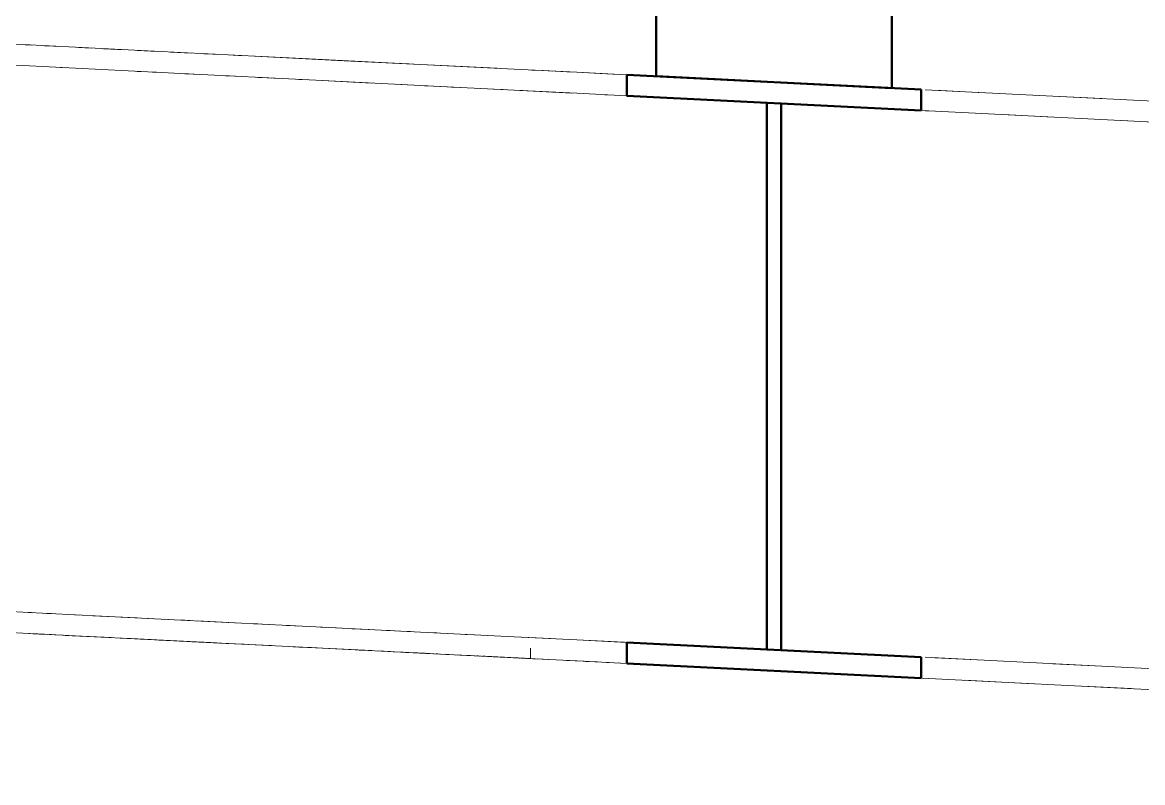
# Model space of a CAD drawing. Header units: metres. Extents: x 10 to 831, y 10 to 584.
# Drawn here: x 305.08 to 327.91, y 271.6 to 287.1 of the extents above; entities that cross this region are included whole.
import ezdxf

# ---------------------------------------------------------------- set-up
doc = ezdxf.new("R2010")
doc.units = ezdxf.units.M
doc.layers.add('CUT', color=7, linetype='Continuous', lineweight=50)
doc.layers.add('VIS', color=8, linetype='Continuous', lineweight=13)

msp = doc.modelspace()

# ---------------------------------------------------------------- linework, layer by layer
at = {"layer": 'CUT'}
for p, q in [((318, 286.002), (318, 294.002)), ((322.8, 293.762), (322.8, 285.762)), ((323.4, 285.732), (317.4, 286.032)), ((317.4, 286.032), (317.4, 285.604)), ((322.8, 285.762), (318, 286.002)), ((323.4, 285.304), (323.4, 285.732)), ((317.4, 285.604), (323.4, 285.304)), ((320.544, 285.4468), (320.256, 285.4612)), ((320.256, 285.4612), (320.256, 274.3172)), ((320.544, 274.3028), (320.544, 285.4468)), ((323.4, 274.16), (317.4, 274.46)), ((317.4, 274.46), (317.4, 274.032)), ((320.256, 274.3172), (320.544, 274.3028)), ((317.4, 274.032), (323.4, 273.732)), ((323.4, 273.732), (323.4, 274.16))]:
    msp.add_line(p, q, dxfattribs=at)
at = {"layer": 'VIS'}
for p, q in [((318, 286.002), (318, 294.002)), ((322.8, 293.762), (322.8, 285.762)), ((305.0868, 286.6476), (301.4036, 286.832)), ((308.3112, 286.4864), (305.0868, 286.6476)), ((305.0868, 286.6476), (305.266, 286.6388)), ((305.2352, 286.6404), (305.1376, 286.6452)), ((305.6248, 286.6208), (305.5272, 286.6256)), ((305.7952, 286.6124), (305.6248, 286.6208)), ((306.4776, 286.578), (306.2216, 286.5908)), ((301.4036, 286.404), (305.0868, 286.2196)), ((307.16, 286.544), (306.7336, 286.5652)), ((307.842, 286.51), (307.4156, 286.5312)), ((308.5244, 286.4756), (308.098, 286.4972)), ((311.0636, 286.3488), (308.3112, 286.4864)), ((308.8656, 286.4588), (308.7804, 286.4628)), ((309.0112, 286.4516), (308.8656, 286.4588)), ((308.8656, 286.4588), (309.0504, 286.4496)), ((309.5936, 286.4224), (309.3752, 286.4332)), ((311.6316, 286.3204), (309.812, 286.4116)), ((306.1628, 286.166), (305.0868, 286.2196)), ((305.0868, 286.2196), (308.3112, 286.0584)), ((305.9508, 286.1764), (305.8568, 286.1812)), ((313.3316, 286.2356), (311.0636, 286.3488)), ((311.0636, 286.3488), (311.2528, 286.3392)), ((313.9112, 286.2064), (311.6316, 286.3204)), ((311.6316, 286.3204), (312.9572, 286.254)), ((312.1996, 286.292), (312.768, 286.2636)), ((315.1056, 286.1468), (313.3316, 286.2356)), ((314.7556, 286.1644), (313.9112, 286.2064)), ((316.3784, 286.0832), (315.1056, 286.1468)), ((315.6944, 286.1172), (315.4596, 286.1292)), ((307.598, 286.094), (307.4184, 286.1032)), ((307.8132, 286.0832), (307.7308, 286.0876)), ((308.1432, 286.0668), (308.0608, 286.0708)), ((308.6808, 286.04), (308.3112, 286.0584)), ((308.3112, 286.0584), (311.0636, 285.9208)), ((308.4736, 286.0504), (308.3908, 286.0544)), ((309.2988, 286.0092), (309.2164, 286.0132)), ((309.42, 286.0032), (309.2352, 286.0124)), ((309.6292, 285.9924), (309.5464, 285.9968)), ((309.9592, 285.976), (309.8768, 285.98)), ((310.1588, 285.966), (309.9744, 285.9752)), ((310.2896, 285.9596), (310.2068, 285.9636)), ((310.898, 285.9292), (310.7132, 285.9384)), ((312.1996, 285.864), (311.0636, 285.9208)), ((311.0636, 285.9208), (313.3316, 285.8076)), ((316.3, 286.0868), (315.6944, 286.1172)), ((315.6944, 286.1172), (315.8904, 286.1076)), ((317.1444, 286.0448), (316.3784, 286.0832)), ((316.3784, 286.0832), (316.9732, 286.0532)), ((317.014, 286.0512), (316.9936, 286.0524)), ((317.1356, 286.0452), (317.1152, 286.0464)), ((317.4, 286.032), (317.1444, 286.0448)), ((317.4188, 286.0312), (317.3988, 286.032)), ((323.4, 285.732), (317.4, 286.032)), ((317.4, 286.032), (317.4, 285.604)), ((317.5, 286.0268), (317.4796, 286.028)), ((317.4808, 286.028), (317.54, 286.0248)), ((317.6216, 286.0208), (317.5608, 286.024)), ((317.5684, 286.0236), (318.1632, 285.994)), ((317.7024, 286.0168), (317.6824, 286.018)), ((317.718, 286.016), (317.7772, 286.0132)), ((317.8244, 286.0108), (317.75, 286.0144)), ((318, 286.002), (317.858, 286.0092)), ((317.9548, 286.0044), (318.014, 286.0012)), ((322.8, 285.762), (318, 286.002)), ((318.192, 285.9924), (318.2512, 285.9896)), ((318.4292, 285.9804), (318.4884, 285.9776)), ((318.5596, 285.974), (319.1544, 285.9444)), ((319.104, 285.9468), (319.1504, 285.9444)), ((319.1544, 285.9444), (320.146, 285.8948)), ((319.6172, 285.9212), (320.402, 285.882)), ((319.7496, 285.9144), (320.7408, 285.8648)), ((319.7792, 285.9132), (319.826, 285.9108)), ((319.8456, 285.9096), (320.0776, 285.898)), ((311.7952, 285.8844), (311.7248, 285.8876)), ((312.218, 285.8632), (312.1476, 285.8668)), ((312.9224, 285.828), (312.7112, 285.8384)), ((313.3452, 285.8068), (313.2748, 285.8104)), ((313.718, 285.788), (313.3316, 285.8076)), ((313.3316, 285.8076), (315.1056, 285.7188)), ((314, 285.774), (313.826, 285.7828)), ((314.3484, 285.7564), (314.2904, 285.7596)), ((314.8772, 285.73), (314.684, 285.74)), ((314.9292, 285.7276), (314.8712, 285.7304)), ((316.2828, 285.66), (315.1056, 285.7188)), ((315.1056, 285.7188), (316.3784, 285.6552)), ((315.2772, 285.71), (315.2192, 285.7132)), ((315.858, 285.6812), (315.8, 285.684)), ((316.036, 285.672), (315.8428, 285.682)), ((320.152, 285.8944), (320.1984, 285.892)), ((320.402, 285.882), (320.4352, 285.8804)), ((320.5248, 285.8756), (320.5712, 285.8736)), ((320.6016, 285.872), (320.7012, 285.8668)), ((320.7408, 285.8648), (321.7324, 285.8152)), ((320.8012, 285.862), (320.9672, 285.8536)), ((320.8972, 285.8572), (320.944, 285.8548)), ((321.124, 285.8456), (321.1576, 285.844)), ((321.1336, 285.8452), (321.1668, 285.8436)), ((321.258, 285.8392), (321.2912, 285.8376)), ((321.3332, 285.8352), (321.4328, 285.8304)), ((321.4584, 285.8292), (321.4916, 285.8276)), ((321.592, 285.8224), (321.6252, 285.8208)), ((321.6656, 285.8188), (321.7324, 285.8152)), ((321.7324, 285.8152), (321.7524, 285.8144)), ((321.8924, 285.8072), (321.9924, 285.8024)), ((321.926, 285.8056), (321.9596, 285.804)), ((322.1324, 285.7952), (322.2728, 285.7884)), ((322.2604, 285.7888), (322.2936, 285.7872)), ((322.3728, 285.7832), (322.5328, 285.7752)), ((322.4076, 285.7816), (322.468, 285.7788)), ((322.5328, 285.7752), (322.8, 285.762)), ((322.6892, 285.7676), (322.7092, 285.7664)), ((322.8096, 285.7616), (322.83, 285.7604)), ((322.9708, 285.7536), (323.1316, 285.7456)), ((323.1316, 285.7456), (323.1516, 285.7444)), ((323.1716, 285.7436), (323.192, 285.7424)), ((323.212, 285.7412), (323.4, 285.732)), ((323.4, 285.304), (323.4, 285.732)), ((323.4828, 285.728), (366, 283.6021)), ((324.682, 285.668), (323.6824, 285.718)), ((316.272, 285.6604), (316.2264, 285.6628)), ((316.3784, 285.6552), (317.1444, 285.6168)), ((316.9984, 285.624), (316.9532, 285.6264)), ((317.1444, 285.6168), (317.4, 285.604)), ((317.968, 285.5756), (317.3884, 285.6044)), ((317.4, 285.604), (323.4, 285.304)), ((317.4528, 285.6012), (317.4072, 285.6036)), ((317.816, 285.5832), (317.6796, 285.59)), ((317.972, 285.5752), (317.9396, 285.5772)), ((318.0552, 285.5712), (318.1148, 285.5684)), ((318.1676, 285.5656), (318.0696, 285.5704)), ((318.298, 285.5592), (318.2652, 285.5608)), ((318.4932, 285.5492), (318.4608, 285.5508)), ((319.1272, 285.5176), (318.5476, 285.5468)), ((318.5812, 285.5448), (318.614, 285.5432)), ((318.6888, 285.5396), (318.5912, 285.5444)), ((318.6508, 285.5416), (318.7104, 285.5384)), ((318.8192, 285.5332), (318.7864, 285.5348)), ((318.8888, 285.5296), (318.9484, 285.5264)), ((318.908, 285.5288), (318.9404, 285.5268)), ((319.0148, 285.5232), (318.9168, 285.528)), ((319.0384, 285.522), (319.0712, 285.5204)), ((319.21, 285.5136), (319.1124, 285.5184)), ((319.1272, 285.5176), (319.1736, 285.5152)), ((319.21, 285.5136), (319.3528, 285.5064)), ((319.2344, 285.5124), (319.2668, 285.5108)), ((319.2884, 285.5096), (319.2688, 285.5104)), ((319.3668, 285.5056), (319.3472, 285.5068)), ((319.3648, 285.5056), (319.3976, 285.504)), ((319.4068, 285.5036), (319.4532, 285.5012)), ((319.5628, 285.496), (319.4256, 285.5028)), ((319.6136, 285.4932), (319.8688, 285.4804)), ((319.6412, 285.492), (319.6216, 285.4928)), ((319.7196, 285.488), (319.7, 285.4888)), ((319.8376, 285.482), (319.7784, 285.4852)), ((319.7792, 285.4852), (319.826, 285.4828)), ((319.916, 285.4784), (319.8964, 285.4792)), ((319.9944, 285.4744), (319.9748, 285.4752)), ((320.0988, 285.4692), (319.9944, 285.4744)), ((320.256, 285.4612), (320.1184, 285.468)), ((320.152, 285.4664), (320.1984, 285.464)), ((320.544, 285.4468), (320.256, 285.4612)), ((320.256, 285.4612), (320.256, 274.3172)), ((320.2816, 285.46), (320.288, 285.4596)), ((320.3208, 285.458), (320.3408, 285.4568)), ((320.3736, 285.4552), (320.4192, 285.4532)), ((320.4392, 285.452), (320.544, 285.4468)), ((320.5248, 285.4476), (320.5712, 285.4456)), ((320.544, 274.3028), (320.544, 285.4468)), ((327.0808, 285.548), (326.0816, 285.598)), ((320.7108, 285.4384), (320.7576, 285.436)), ((320.9904, 285.4244), (320.7944, 285.4344)), ((321.0836, 285.42), (320.884, 285.43)), ((320.8972, 285.4292), (320.9904, 285.4244)), ((320.9904, 285.4244), (321.1576, 285.416)), ((321.258, 285.4112), (321.4916, 285.3996)), ((321.592, 285.3944), (321.6252, 285.3928)), ((321.7256, 285.3876), (321.9596, 285.376)), ((322.06, 285.3712), (322.0932, 285.3692)), ((322.1936, 285.3644), (322.2936, 285.3592)), ((322.4076, 285.3536), (322.5888, 285.3444)), ((322.6832, 285.34), (322.8828, 285.33)), ((322.6892, 285.3396), (322.83, 285.3324)), ((322.9708, 285.3256), (323.1316, 285.3176)), ((323.1316, 285.3176), (323.1516, 285.3164)), ((323.1716, 285.3156), (323.192, 285.3144)), ((323.212, 285.3136), (323.4, 285.304)), ((366, 283.1741), (323.2828, 285.31)), ((323.4828, 285.3), (323.6824, 285.29)), ((325.082, 285.22), (326.0816, 285.17)), ((327.4808, 285.1), (328.4804, 285.05)), ((305.0868, 275.0756), (301.4036, 275.26)), ((308.3112, 274.9144), (305.0868, 275.0756)), ((305.0868, 275.0756), (305.266, 275.0668)), ((305.1968, 275.07), (305.2912, 275.0656)), ((305.574, 275.0512), (305.668, 275.0464)), ((306.1396, 275.0232), (306.234, 275.0184)), ((306.5168, 275.004), (306.7996, 274.99)), ((306.5216, 275.004), (307.4184, 274.9592)), ((307.0824, 274.976), (307.648, 274.9476)), ((307.648, 274.9476), (307.7308, 274.9436)), ((301.4036, 274.832), (305.0868, 274.6476)), ((307.9784, 274.9312), (308.0608, 274.9268)), ((308.3084, 274.9144), (308.3908, 274.9104)), ((311.0636, 274.7768), (308.3112, 274.9144)), ((308.3112, 274.9144), (308.496, 274.9052)), ((308.6388, 274.898), (309.5464, 274.8528)), ((309.0504, 274.8776), (309.2352, 274.8684)), ((309.7896, 274.8404), (309.9744, 274.8312)), ((309.794, 274.8404), (309.8768, 274.836)), ((310.1244, 274.8236), (310.2068, 274.8196)), ((310.4544, 274.8072), (310.5372, 274.8032)), ((310.5284, 274.8036), (310.7132, 274.7944)), ((310.7848, 274.7908), (310.8672, 274.7868)), ((313.3316, 274.6636), (311.0636, 274.7768)), ((311.0636, 274.7768), (311.2528, 274.7672)), ((311.3724, 274.7612), (311.584, 274.7508)), ((311.7952, 274.7404), (312.1476, 274.7228)), ((306.1628, 274.594), (305.0868, 274.6476)), ((305.0868, 274.6476), (308.3112, 274.4864)), ((305.3948, 274.6324), (305.21, 274.6416)), ((305.3948, 274.6324), (305.21, 274.6416)), ((305.2916, 274.6376), (305.2328, 274.6404)), ((305.2916, 274.6376), (305.3504, 274.6344)), ((305.6692, 274.6184), (305.4188, 274.6312)), ((305.5264, 274.6256), (305.4676, 274.6288)), ((305.502, 274.6268), (305.7524, 274.6144)), ((305.5264, 274.6256), (305.5852, 274.6228)), ((305.9068, 274.6068), (305.7336, 274.6152)), ((306.134, 274.5952), (305.9492, 274.6044)), ((306.134, 274.5952), (305.9492, 274.6044)), ((306.104, 274.5968), (305.966, 274.6036)), ((306.012, 274.6012), (306.15, 274.5944)), ((306.6904, 274.5676), (306.0908, 274.5976)), ((306.2908, 274.5876), (306.8904, 274.5576)), ((306.7476, 274.5648), (306.426, 274.5808)), ((306.472, 274.5784), (306.7936, 274.5624)), ((307.2996, 274.5372), (307.0696, 274.5484)), ((307.1156, 274.5464), (307.2536, 274.5392)), ((307.2156, 274.5412), (307.1444, 274.5448)), ((307.2156, 274.5412), (307.2868, 274.5376)), ((307.5632, 274.524), (307.2996, 274.5372)), ((307.3656, 274.5336), (307.5964, 274.522)), ((309.0328, 274.4504), (307.4184, 274.5312)), ((308.4764, 274.478), (307.4956, 274.5272)), ((307.6944, 274.5172), (307.5052, 274.5268)), ((307.7852, 274.5128), (307.714, 274.5164)), ((308.1572, 274.494), (307.8604, 274.5088)), ((307.8932, 274.5072), (308.19, 274.4924)), ((308.3552, 274.4844), (308.2836, 274.488)), ((308.6808, 274.468), (308.3112, 274.4864)), ((308.3112, 274.4864), (311.0636, 274.3488)), ((312.4996, 274.7052), (312.5704, 274.7016)), ((312.5784, 274.7012), (312.768, 274.6916)), ((312.9224, 274.684), (312.9928, 274.6804)), ((315.1056, 274.5748), (313.3316, 274.6636)), ((313.3316, 274.6636), (313.5248, 274.6536)), ((314.1044, 274.6248), (314.2976, 274.6152)), ((316.3784, 274.5112), (315.1056, 274.5748)), ((315.2632, 274.5668), (315.8428, 274.538)), ((317.1444, 274.4728), (316.3784, 274.5112)), ((316.3784, 274.5112), (317.7664, 274.4416)), ((308.4868, 274.4776), (308.454, 274.4792)), ((309.0892, 274.4476), (308.4896, 274.4776)), ((308.5336, 274.4752), (309.9844, 274.4028)), ((308.7648, 274.4636), (308.6656, 274.4688)), ((308.6856, 274.4676), (308.7848, 274.4628)), ((308.6896, 274.4676), (309.2892, 274.4376)), ((308.9248, 274.4556), (308.8536, 274.4592)), ((309.0824, 274.448), (309.0228, 274.4508)), ((309.0428, 274.45), (309.1024, 274.4468)), ((309.42, 274.4312), (309.2352, 274.4404)), ((309.6008, 274.422), (309.4012, 274.432)), ((310.0312, 274.4004), (309.9724, 274.4032)), ((310.1588, 274.394), (309.9744, 274.4032)), ((310.798, 274.362), (310.5984, 274.372)), ((311.6148, 274.3212), (310.634, 274.3704)), ((310.6372, 274.37), (310.8912, 274.3576)), ((310.6888, 274.3676), (310.8884, 274.3576)), ((310.898, 274.3572), (310.7132, 274.3664)), ((311.0884, 274.3476), (310.8884, 274.3576)), ((310.97, 274.3536), (310.9116, 274.3564)), ((312.1996, 274.292), (311.0636, 274.3488)), ((311.0636, 274.3488), (313.3316, 274.2356)), ((311.6532, 274.3192), (311.738, 274.3152)), ((311.9956, 274.3024), (311.796, 274.3124)), ((311.9904, 274.3024), (311.9448, 274.3048)), ((312.3304, 274.2856), (312.5844, 274.2728)), ((312.4496, 274.2796), (312.4036, 274.282)), ((312.64, 274.27), (312.84, 274.26)), ((312.9088, 274.2564), (312.8628, 274.2588)), ((313.0876, 274.2476), (312.8876, 274.2576)), ((312.9088, 274.2564), (312.9548, 274.2544)), ((315.44, 274.13), (315.44, 274.344)), ((317.4, 274.46), (317.1444, 274.4728)), ((317.1444, 274.4728), (317.344, 274.4628)), ((323.4, 274.16), (317.4, 274.46)), ((317.4, 274.46), (317.4, 274.032)), ((317.552, 274.4524), (317.5976, 274.45)), ((317.6344, 274.4484), (317.7708, 274.4416)), ((317.8168, 274.4392), (317.8764, 274.436)), ((317.8252, 274.4388), (317.8708, 274.4364)), ((317.9428, 274.4328), (318.5412, 274.4028)), ((317.972, 274.4312), (318.0044, 274.4296)), ((318.0984, 274.4252), (318.144, 274.4228)), ((318.1676, 274.4216), (318.2, 274.42)), ((318.3628, 274.412), (318.3956, 274.4104)), ((318.4932, 274.4052), (318.5912, 274.4004)), ((318.5812, 274.4008), (318.614, 274.3992)), ((318.6888, 274.3956), (318.7212, 274.394)), ((318.712, 274.3944), (318.7444, 274.3928)), ((318.8844, 274.3856), (318.9168, 274.384)), ((319.0384, 274.378), (319.0712, 274.3764)), ((319.0796, 274.376), (319.1124, 274.3744)), ((319.14, 274.3732), (319.7388, 274.3432)), ((319.1544, 274.3724), (319.3528, 274.3624)), ((319.1692, 274.3716), (319.2016, 274.37)), ((319.4956, 274.3552), (319.21, 274.3696)), ((319.21, 274.3696), (319.2688, 274.3664)), ((319.2996, 274.3652), (319.3324, 274.3632)), ((319.3276, 274.3636), (319.3472, 274.3628)), ((319.406, 274.3596), (319.4256, 274.3588)), ((319.4304, 274.3584), (319.4956, 274.3552)), ((319.4844, 274.3556), (319.504, 274.3548)), ((319.4956, 274.3552), (319.594, 274.3504)), ((319.5628, 274.352), (319.6216, 274.3488)), ((319.6804, 274.346), (319.7, 274.3448)), ((319.7588, 274.342), (319.7784, 274.3412)), ((319.8376, 274.338), (319.8572, 274.3372)), ((319.8888, 274.3356), (320.2816, 274.316)), ((319.916, 274.3344), (319.9356, 274.3332)), ((320.0072, 274.3296), (320.014, 274.3292)), ((320.0336, 274.3284), (320.0532, 274.3272)), ((320.0728, 274.3264), (320.0924, 274.3252)), ((320.112, 274.3244), (320.1184, 274.324)), ((320.138, 274.3232), (320.158, 274.322)), ((320.1776, 274.3212), (320.1972, 274.32)), ((320.2168, 274.3192), (320.256, 274.3172)), ((320.256, 274.3172), (320.544, 274.3028)), ((320.2816, 274.316), (320.3144, 274.3144)), ((320.3472, 274.3128), (320.3668, 274.3116)), ((320.3996, 274.31), (320.4192, 274.3092)), ((320.4652, 274.3068), (320.544, 274.3028)), ((320.5248, 274.3036), (320.5712, 274.3016)), ((320.7108, 274.2944), (320.7576, 274.292)), ((320.7368, 274.2932), (320.9364, 274.2832)), ((320.7408, 274.2928), (321.3356, 274.2632)), ((320.8972, 274.2852), (320.944, 274.2828)), ((321.0572, 274.2772), (321.0908, 274.2756)), ((321.258, 274.2672), (321.2912, 274.2656)), ((322.2832, 274.216), (321.2836, 274.266)), ((321.3916, 274.2604), (321.4248, 274.2588)), ((321.4836, 274.256), (322.4832, 274.206)), ((321.5348, 274.2532), (322.1336, 274.2232)), ((313.1928, 274.2424), (312.9932, 274.2524)), ((313.184, 274.2428), (313.0464, 274.2496)), ((313.0876, 274.2476), (313.2876, 274.2376)), ((313.0924, 274.2472), (313.1384, 274.2452)), ((313.1772, 274.2432), (313.4312, 274.2304)), ((313.3816, 274.2328), (313.2828, 274.238)), ((313.316, 274.236), (313.3488, 274.2344)), ((313.3316, 274.2356), (315.1056, 274.1468)), ((313.5792, 274.2232), (313.4804, 274.228)), ((313.5136, 274.2264), (313.5464, 274.2248)), ((313.7768, 274.2132), (313.678, 274.218)), ((313.7112, 274.2164), (313.744, 274.2148)), ((315.23, 274.1404), (313.9044, 274.2068)), ((313.9748, 274.2032), (313.9416, 274.2048)), ((313.9992, 274.202), (314.216, 274.1912)), ((314.172, 274.1932), (314.1392, 274.1952)), ((314.172, 274.1932), (314.2052, 274.1916)), ((314.3904, 274.1824), (314.1908, 274.1924)), ((314.3696, 274.1836), (314.3368, 274.1852)), ((314.3696, 274.1836), (314.4028, 274.182)), ((314.5148, 274.1764), (314.4556, 274.1792)), ((314.5148, 274.1764), (314.5348, 274.1752)), ((314.5772, 274.1732), (314.6492, 274.1696)), ((314.7132, 274.1664), (314.614, 274.1712)), ((314.64, 274.17), (315.44, 274.13)), ((314.6736, 274.1684), (314.7328, 274.1652)), ((314.8716, 274.1584), (314.812, 274.1612)), ((314.8716, 274.1584), (314.8912, 274.1576)), ((315.1888, 274.1424), (314.9892, 274.1524)), ((315.0696, 274.1484), (315.0104, 274.1516)), ((315.03, 274.1504), (315.0896, 274.1476)), ((315.1056, 274.1468), (316.3784, 274.0832)), ((315.1552, 274.1444), (315.372, 274.1332)), ((315.1888, 274.1424), (315.1688, 274.1436)), ((315.2152, 274.1412), (315.2084, 274.1416)), ((315.2152, 274.1412), (315.2216, 274.1408)), ((315.2548, 274.1392), (315.248, 274.1396)), ((315.2548, 274.1392), (315.2616, 274.1388)), ((315.2944, 274.1372), (315.2748, 274.1384)), ((315.2812, 274.138), (315.288, 274.1376)), ((315.4864, 274.1276), (315.2864, 274.1376)), ((315.334, 274.1352), (315.3144, 274.1364)), ((315.3208, 274.136), (315.3276, 274.1356)), ((315.3608, 274.134), (315.354, 274.1344)), ((315.3608, 274.134), (315.3672, 274.1336)), ((315.4004, 274.132), (315.3804, 274.1328)), ((315.3872, 274.1328), (315.4068, 274.1316)), ((315.44, 274.13), (315.42, 274.1308)), ((315.4268, 274.1308), (315.44, 274.13)), ((315.4864, 274.1276), (315.6864, 274.1176)), ((315.5888, 274.1224), (315.8056, 274.1116)), ((316.1668, 274.0936), (316.5284, 274.0756)), ((316.3784, 274.0832), (317.1444, 274.0448)), ((316.7452, 274.0648), (316.5556, 274.0744)), ((316.7452, 274.0648), (316.8044, 274.0616)), ((316.9832, 274.0528), (317.0428, 274.05)), ((317.1444, 274.0448), (317.4, 274.032)), ((317.2216, 274.0408), (317.2808, 274.038)), ((317.4, 274.032), (323.4, 273.732)), ((317.4596, 274.0292), (317.5192, 274.026)), ((321.592, 274.2504), (321.6252, 274.2488)), ((321.7256, 274.2436), (321.7592, 274.242)), ((321.8592, 274.2372), (321.8928, 274.2352)), ((322.06, 274.2272), (322.0932, 274.2252)), ((322.1936, 274.2204), (322.2268, 274.2188)), ((322.488, 274.2056), (322.5888, 274.2004)), ((322.7292, 274.1936), (322.83, 274.1884)), ((322.7324, 274.1932), (323.1316, 274.1736)), ((323.0108, 274.1796), (323.1316, 274.1736)), ((323.1316, 274.1736), (323.1516, 274.1724)), ((323.1716, 274.1716), (323.1784, 274.1712)), ((323.212, 274.1696), (323.2188, 274.1692)), ((323.2388, 274.168), (323.286, 274.1656)), ((323.306, 274.1648), (323.4, 274.16)), ((323.4, 273.732), (323.4, 274.16)), ((323.4828, 274.156), (366, 272.0301)), ((324.682, 274.096), (323.6824, 274.146)), ((327.0808, 273.976), (326.0816, 274.026)), ((317.698, 274.0172), (318.1148, 273.9964)), ((318.3416, 273.9848), (317.7432, 274.0148)), ((318.2932, 273.9872), (318.3528, 273.9844)), ((318.5316, 273.9756), (318.5912, 273.9724)), ((318.7696, 273.9636), (318.8292, 273.9604)), ((319.5392, 273.9252), (318.9404, 273.9548)), ((319.008, 273.9516), (319.1272, 273.9456)), ((319.1272, 273.9456), (319.1736, 273.9432)), ((319.3136, 273.9364), (319.36, 273.934)), ((319.4996, 273.9272), (319.5464, 273.9248)), ((319.8844, 273.9076), (319.6844, 273.9176)), ((319.686, 273.9176), (319.7328, 273.9152)), ((319.8724, 273.9084), (319.9192, 273.906)), ((319.8844, 273.9076), (320.0844, 273.8976)), ((320.0588, 273.8992), (320.1052, 273.8968)), ((320.7368, 273.8652), (320.138, 273.8952)), ((320.5248, 273.8756), (320.5712, 273.8736)), ((320.7108, 273.8664), (320.7576, 273.864)), ((320.8972, 273.8572), (320.944, 273.8548)), ((321.0572, 273.8492), (321.0908, 273.8476)), ((321.258, 273.8392), (321.2912, 273.8376)), ((321.934, 273.8052), (321.3352, 273.8352)), ((321.3916, 273.8324), (321.4248, 273.8308)), ((321.592, 273.8224), (321.6252, 273.8208)), ((321.7256, 273.8156), (321.7592, 273.814)), ((321.8592, 273.8092), (321.8928, 273.8072)), ((322.06, 273.7992), (322.0932, 273.7972)), ((322.2832, 273.788), (322.0832, 273.798)), ((322.1936, 273.7924), (322.2268, 273.7908)), ((322.2832, 273.788), (322.4832, 273.778)), ((322.488, 273.7776), (322.5888, 273.7724)), ((323.1316, 273.7456), (322.5328, 273.7752)), ((322.7292, 273.7656), (322.83, 273.7604)), ((323.0108, 273.7516), (323.1316, 273.7456)), ((323.1316, 273.7456), (323.1516, 273.7444)), ((323.1716, 273.7436), (323.1784, 273.7432)), ((323.212, 273.7416), (323.2188, 273.7412)), ((323.2388, 273.74), (323.286, 273.7376)), ((366, 271.6021), (323.2828, 273.738)), ((323.306, 273.7368), (323.4, 273.732)), ((324.2824, 273.688), (325.6816, 273.618)), ((326.6812, 273.568), (327.6808, 273.518))]:
    msp.add_line(p, q, dxfattribs=at)

doc.saveas('drawing.dxf')
